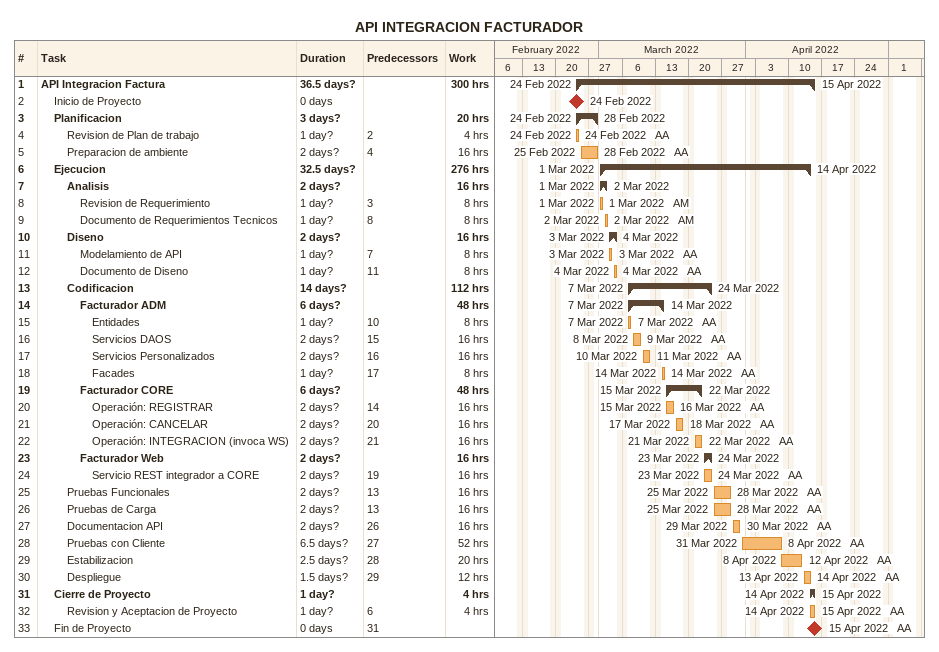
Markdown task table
API INTEGRACION FACTURADOR

| ID | Level | Task | Duration | Start | Finish | Predecessors | Resources | Work (h) |
|---|---|---|---|---|---|---|---|---|
| 1 | 1 | **API Integracion Factura** | 36.5d? | 2022-02-24 | 2022-04-15 |  |  | 300 |
| 2 | 2 | Inicio de Proyecto | 0d | 2022-02-24 | 2022-02-24 |  |  |  |
| 3 | 2 | **Planificacion** | 3d? | 2022-02-24 | 2022-02-28 |  |  | 20 |
| 4 | 3 | Revision de Plan de trabajo | 1d? | 2022-02-24 | 2022-02-24 | 2 | AA | 4 |
| 5 | 3 | Preparacion de ambiente | 2d? | 2022-02-25 | 2022-02-28 | 4 | AA | 16 |
| 6 | 2 | **Ejecucion** | 32.5d? | 2022-03-01 | 2022-04-14 |  |  | 276 |
| 7 | 3 | **Analisis** | 2d? | 2022-03-01 | 2022-03-02 |  |  | 16 |
| 8 | 4 | Revision de Requerimiento | 1d? | 2022-03-01 | 2022-03-01 | 3 | AM | 8 |
| 9 | 4 | Documento de Requerimientos Tecnicos | 1d? | 2022-03-02 | 2022-03-02 | 8 | AM | 8 |
| 10 | 3 | **Diseno** | 2d? | 2022-03-03 | 2022-03-04 |  |  | 16 |
| 11 | 4 | Modelamiento de API | 1d? | 2022-03-03 | 2022-03-03 | 7 | AA | 8 |
| 12 | 4 | Documento de Diseno | 1d? | 2022-03-04 | 2022-03-04 | 11 | AA | 8 |
| 13 | 3 | **Codificacion** | 14d? | 2022-03-07 | 2022-03-24 |  |  | 112 |
| 14 | 4 | **Facturador ADM** | 6d? | 2022-03-07 | 2022-03-14 |  |  | 48 |
| 15 | 5 | Entidades | 1d? | 2022-03-07 | 2022-03-07 | 10 | AA | 8 |
| 16 | 5 | Servicios DAOS | 2d? | 2022-03-08 | 2022-03-09 | 15 | AA | 16 |
| 17 | 5 | Servicios Personalizados | 2d? | 2022-03-10 | 2022-03-11 | 16 | AA | 16 |
| 18 | 5 | Facades | 1d? | 2022-03-14 | 2022-03-14 | 17 | AA | 8 |
| 19 | 4 | **Facturador CORE** | 6d? | 2022-03-15 | 2022-03-22 |  |  | 48 |
| 20 | 5 | Operación: REGISTRAR | 2d? | 2022-03-15 | 2022-03-16 | 14 | AA | 16 |
| 21 | 5 | Operación: CANCELAR | 2d? | 2022-03-17 | 2022-03-18 | 20 | AA | 16 |
| 22 | 5 | Operación: INTEGRACION (invoca WS) | 2d? | 2022-03-21 | 2022-03-22 | 21 | AA | 16 |
| 23 | 4 | **Facturador Web** | 2d? | 2022-03-23 | 2022-03-24 |  |  | 16 |
| 24 | 5 | Servicio REST integrador a CORE | 2d? | 2022-03-23 | 2022-03-24 | 19 | AA | 16 |
| 25 | 3 | Pruebas Funcionales | 2d? | 2022-03-25 | 2022-03-28 | 13 | AA | 16 |
| 26 | 3 | Pruebas de Carga | 2d? | 2022-03-25 | 2022-03-28 | 13 | AA | 16 |
| 27 | 3 | Documentacion API | 2d? | 2022-03-29 | 2022-03-30 | 26 | AA | 16 |
| 28 | 3 | Pruebas con Cliente | 6.5d? | 2022-03-31 | 2022-04-08 | 27 | AA | 52 |
| 29 | 3 | Estabilizacion | 2.5d? | 2022-04-08 | 2022-04-12 | 28 | AA | 20 |
| 30 | 3 | Despliegue | 1.5d? | 2022-04-13 | 2022-04-14 | 29 | AA | 12 |
| 31 | 2 | **Cierre de Proyecto** | 1d? | 2022-04-14 | 2022-04-15 |  |  | 4 |
| 32 | 3 | Revision y Aceptacion de Proyecto | 1d? | 2022-04-14 | 2022-04-15 | 6 | AA | 4 |
| 33 | 2 | Fin de Proyecto | 0d | 2022-04-15 | 2022-04-15 | 31 | AA |  |
